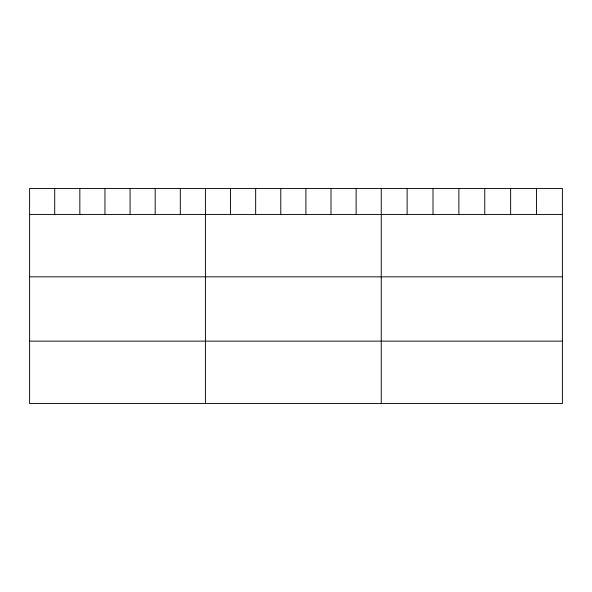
<?xml version="1.0" encoding="UTF-8"?>
<svg xmlns="http://www.w3.org/2000/svg" width="592" height="592" viewBox="0 0 592 592"><rect width="100%" height="100%" fill="white"/><g stroke="black" fill="none" stroke-linecap="round" stroke-linejoin="round"><path stroke-width="0.89" d="M562.4 214.43L562.4 403.537L29.6 403.537L29.6 188.463L562.4 188.463L562.4 214.43L29.6 214.43M29.6 276.834L562.4 276.834M29.6 341.133L562.4 341.133M536.522 188.463L536.522 214.43M510.644 188.463L510.644 214.43M484.767 188.463L484.767 214.43M458.881 188.463L458.881 214.43M433.004 188.463L433.004 214.43M407.126 188.463L407.126 214.43M381.248 188.463L381.248 403.537M356.132 188.463L356.132 214.43M331.009 188.463L331.009 214.43M305.894 188.463L305.894 214.43M280.778 188.463L280.778 214.43M255.663 188.463L255.663 214.43M230.54 188.463L230.54 214.43M205.424 188.463L205.424 403.537M180.308 188.463L180.308 214.43M155.185 188.463L155.185 214.43M130.07 188.463L130.07 214.43M104.954 188.463L104.954 214.43M79.839 188.463L79.839 214.43M54.716 188.463L54.716 214.43"/></g></svg>
